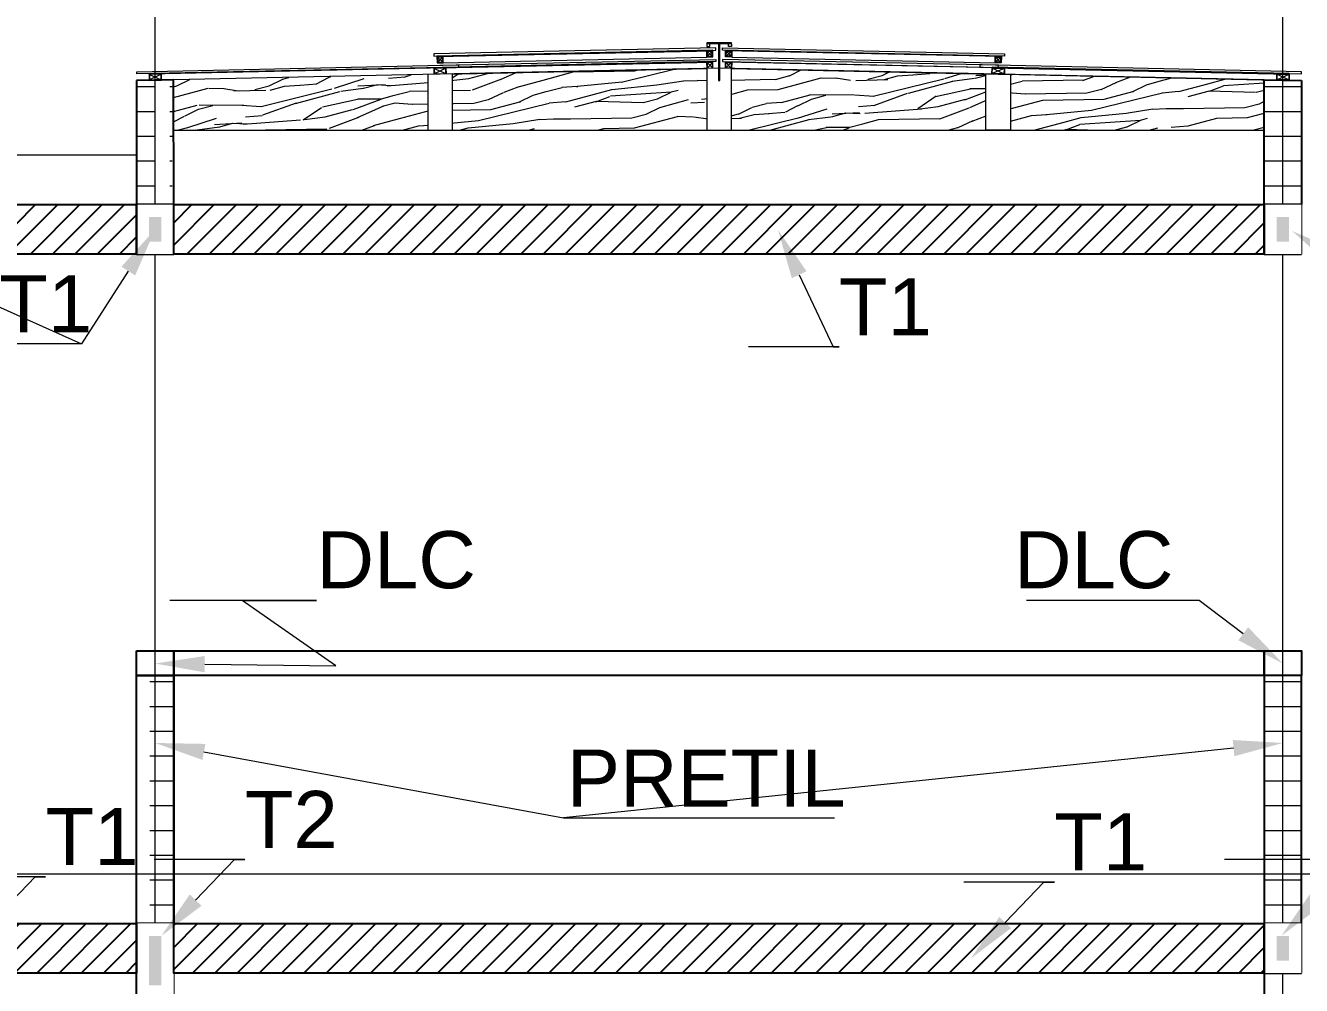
# Model space of a CAD drawing. Header units: metres. Extents: x 14 to 161, y 5 to 309.
# Drawn here: x 118.3 to 123.45, y 77.07 to 80.95 of the extents above; entities that cross this region are included whole.
import ezdxf
from ezdxf import colors
from ezdxf.entities.mleader import LeaderData, LeaderLine
from ezdxf.math import Vec2, Vec3

# ---------------------------------------------------------------- set-up
doc = ezdxf.new("R2010")
doc.units = ezdxf.units.M
doc.set_wipeout_variables(frame=1)
doc.linetypes.add('CENTRO2', pattern=[0.9, 0.6, -0.1, 0.1, -0.1])
doc.linetypes.add('HIDDEN2', pattern=[4.7625, 3.175, -1.5875])
for name, color, linetype, lineweight in [('A-Acabados arquitectonicos', 254, 'Continuous', 20), ('E-Ejes', 1, 'CENTRO2', 9), ('E-Hatch', 1, 'Continuous', 5)]:
    doc.layers.add(name, color=color, linetype=linetype, lineweight=lineweight)
for name, color, linetype in [('E-Cotas', 2, 'Continuous'), ('E-Dala', 3, 'Continuous'), ('E-Trabe', 4, 'Continuous'), ('E-Trabe 2', 6, 'Continuous')]:
    doc.layers.add(name, color=color, linetype=linetype)
doc.layers.add('E-Pretil', color=7, linetype='HIDDEN2', true_color=0xd6d6d6)
doc.styles.add('General', font='arial.ttf', dxfattribs={"height": 2.3})
pattern_1 = [(15, (-320.2123, 24.30546), (-0.07764571, 0.28977775), [0.06, -0.24]), (23.9726, (-320.167466, 24.149753), (1.66102096667, 0.7556513433), [0.0577062, -5.7129087]), (20.7105, (-320.175023, 24.166363), (2.5303551931, 0.9885849835), [0.0602994, -2.9546628]), (359.5779, (-320.198317, 24.253296), (3.420491245, -0.0152267632), [0.0902496, -8.9347131]), (8.6599, (-320.218144, 24.350476), (0.2897776808, 0.07764633), [0.0543324, -2.6622828]), (0.0686, (-320.165193, 24.187632), (1.236756576, 0.0208055781), [0.0465726, -4.6106796]), (3.6901, (-320.31165, 24.32853), (0.2897778036, 0.0776458436), [0.1223766, -1.4073291]), (20.7105, (-320.160478, 24.123673), (2.5303551931, 0.9885849835), [0.0301497, -2.9848125]), (15, (-320.196, 24.2446), (-0.07764571, 0.28977775), [0.03, -0.27]), (15, (-320.26326, 24.26385), (-0.07764571, 0.28977775), [0.09, -0.21]), (26.3099, (-320.21695, 24.322843), (1.081465411, 0.600359841), [0.030594, -1.4991117]), (17.7263, (-320.2172, 24.207861), (5.7179096389, 1.84269088743), [0.0630714, -6.2440674]), (7.4054, (-320.200382, 24.20305), (2.395867165, 0.3313897797), [0.0453981, -4.4944251]), (15, (-320.18537, 24.08905), (-0.07764571, 0.28977775), [0.06, -0.24]), (13.8309, (-320.210461, 24.0667985), (0.28977774135, 0.07764595031), [0.1470306, -14.55603]), (15, (-320.2687, 24.28413), (-0.07764571, 0.28977775), [0.03, -0.27]), (15, (-320.24593, 24.31508), (-0.07764571, 0.28977775), [0.03, -0.27]), (15, (-320.38332, 24.30622), (-0.07764571, 0.28977775), [0.045, -0.255]), (5.5377, (-320.30896, 24.34167), (0.28977774, 0.077645832), [0.0912414, -1.7335872]), (15, (-320.4017, 24.31682), (-0.07764571, 0.28977775), [0.06, -0.24]), (15, (-320.36368, 24.04748), (-0.07764571, 0.28977775), [0.033, -0.267]), (15, (-320.21978, 24.10157), (-0.07764571, 0.28977775), [0.03, -0.27]), (15, (-320.3699, 24.07067), (-0.07764571, 0.28977775), [0.063, -0.237]), (20.4403, (-320.226767, 24.127652), (2.82013208377, 1.0662333484), [0.063285, -6.2652216]), (15, (-320.23008, 24.1516), (-0.07764571, 0.28977775), [0.057, -0.243]), (15, (-320.38232, 24.11703), (-0.07764571, 0.28977775), [0.033, -0.267]), (13.8309, (-320.359968, 24.172712), (0.28977774135, 0.07764595031), [0.1470306, -14.55603]), (15, (-320.34088, 24.20578), (-0.07764571, 0.28977775), [0.03, -0.27]), (15, (-320.37218, 24.2067), (-0.07764571, 0.28977775), [0.03, -0.27]), (15, (-320.25627, 24.23777), (-0.07764571, 0.28977775), [0.06, -0.24]), (15, (-320.31578, 24.22803), (-0.07764571, 0.28977775), [0.03, -0.27]), (15, (-320.38305, 24.24728), (-0.07764571, 0.28977775), [0.06, -0.24]), (34.6538, (-320.272203, 24.146536), (2.8769728669, 2.0132122878), [0.0445983, -4.4152218]), (26.3099, (-320.343206, 24.214474), (1.081465411, 0.600359841), [0.030594, -1.4991117]), (26.3099, (-320.22341, 24.231043), (1.081465411, 0.600359841), [0.030594, -1.4991117]), (20.7105, (-320.33985, 24.317865), (2.5303551931, 0.9885849835), [0.0301497, -2.9848125]), (4.6952, (-320.435117, 24.31408), (1.8163117824, 0.1760980683), [0.0335409, -3.3205605]), (3.6901, (-320.33181, 24.056025), (0.2897778036, 0.0776458436), [0.030594, -1.4991117]), (105, (-320.30128, 24.058), (-0.28977775, -0.07764571), [0, -0.3]), (1.6076, (-320.405612, 24.203964), (5.23680226775, 0.1608749846), [0.064761, -6.4113462]), (26.3099, (-320.23972, 24.291896), (1.081465411, 0.600359841), [0.030594, -1.4991117]), (25.3048, (-320.1908, 24.109336), (1.3712432716, 0.6780051528), [0.0335409, -3.3205605]), (3.6901, (-320.3119, 24.213545), (0.2897778036, 0.0776458436), [0.030594, -1.4991117]), (3.6901, (-320.2868, 24.2358), (0.2897778036, 0.0776458436), [0.030594, -1.4991117]), (356.5651, (-320.39785, 24.17499), (0.289777597, 0.077646036), [0.0379473, -0.9107358]), (0.9638, (-320.39237, 24.28205), (0.289777537, 0.077646043), [0.1236933, -1.1132382]), (358.3008, (-320.33985, 24.317865), (2.1837351633, -0.036033688), [0.0939627, -3.0381285]), (15, (-320.34373, 24.33235), (-0.07764571, 0.28977775), [0.036, -0.264]), (0.9638, (-320.30904, 24.08697), (0.289777537, 0.077646043), [0.1236933, -1.1132382]), (0.9638, (-320.343454, 24.09949), (0.289777537, 0.077646043), [0.1236933, -1.1132382]), (0.9638, (-320.35044, 24.12557), (0.289777537, 0.077646043), [0.1236933, -1.1132382]), (4.6952, (-320.416482, 24.244532), (1.8163117824, 0.1760980683), [0.0335409, -3.3205605]), (0.9638, (-320.3251, 24.26281), (0.289777537, 0.077646043), [0.0618465, -1.175085]), (4.6952, (-320.391636, 24.151804), (1.8163117824, 0.1760980683), [0.0335409, -3.3205605]), (12.6141, (-320.235516, 24.171895), (0.289777637, 0.07764606472), [0.0720624, -7.1341845]), (4.6952, (-320.281368, 24.215514), (1.8163117824, 0.1760980683), [0.0335409, -3.3205605]), (27.5288, (-320.24794, 24.21826), (1.0814654707, 0.6003604374), [0.0276585, -2.7382047]), (4.5626, (-320.387753, 24.137315), (3.34284542379, 0.27455157553), [0.1159182, -11.4758865]), (6.8699, (-320.272203, 24.146536), (0.2897776104, 0.0776456016), [0.0424263, -2.0788938]), (19.7636, (-320.358207, 24.15455), (3.1099101626, 1.1438781151), [0.0722496, -3.5402286]), (15, (-320.2902, 24.17898), (-0.07764571, 0.28977775), [0.093, -0.207]), (359.7449, (-320.426576, 24.282204), (1.2367564913, 0.0208055703), [0.0342054, -3.3863208]), (5.5377, (-320.301277, 24.057994), (0.28977774, 0.077645832), [0.0912414, -1.7335872]), (355.0169, (-320.378436, 24.102541), (0.9469788701, -0.0568404208), [0.0351141, -3.4762956]), (15, (-320.18953, 24.3364), (-0.07764571, 0.28977775), [0.015, -0.285]), (15, (-320.15536, 24.2089), (-0.07764571, 0.28977775), [0.03, -0.27]), (26.3099, (-320.12741, 24.10458), (1.081465411, 0.600359841), [0.030594, -1.4991117]), (15, (-320.13228, 24.13434), (-0.07764571, 0.28977775), [0.054, -0.246]), (358.3008, (-320.176327, 24.28714), (2.1837351633, -0.036033688), [0.0313209, -3.1007703]), (3.0207, (-320.157124, 24.227064), (5.81644518364, 0.315839444), [0.0552021, -10.0651932]), (105, (-320.1274, 24.10458), (-0.28977775, -0.07764571), [0, -0.3]), (15, (-320.1, 24.11814), (-0.07764571, 0.28977775), [0.027, -0.273]), (15, (-320.11474, 24.1732), (-0.07764571, 0.28977775), [0.027, -0.273]), (15, (-320.11862, 24.1877), (-0.07764571, 0.28977775), [0.027, -0.273]), (351.0376, (-320.14502, 24.286212), (2.2613803473, -0.3258093788), [0.0295467, -2.9251086]), (3.5163, (-320.1543373, 24.3209856), (1.526546519916, 0.09840576659), [0.0275514, -19.5646575]), (356.5651, (-320.126385, 24.21667), (0.289777597, 0.077646036), [0.0284604, -0.9202224]), (2.4712, (-320.16443, 24.358657), (1.526534515, 0.0984509597), [0.0276585, -2.7382047])]

# ---------------------------------------------------------------- blocks, each defined once
blk = doc.blocks.new('*U819')
for points in [[(-0.3, -0.075), (0, -0.075), (0, 0.075), (-0.3, 0.075)], [(-0.25, -0.025), (-0.05, -0.025), (-0.05, 0.025), (-0.25, 0.025)]]:
    blk.add_lwpolyline(points, close=True)
blk.add_wipeout([(-0.3, -0.075), (0, -0.075), (0, 0.075), (-0.3, 0.075)])
at = {"linetype": 'ByBlock'}
h = blk.add_hatch(color=256, dxfattribs=at)
h.dxf.hatch_style = 1
h.paths.add_polyline_path([(-0.25, 0.025), (-0.25, -0.025), (-0.05, -0.025), (-0.05, 0.025)])
blk.add_line((-0.3, 0.075), (0, 0.075))
blk = doc.blocks.new('*U818')
for points in [[(-0.2, -0.075), (0, -0.075), (0, 0.075), (-0.2, 0.075)], [(-0.15, -0.025), (-0.05, -0.025), (-0.05, 0.025), (-0.15, 0.025)]]:
    blk.add_lwpolyline(points, close=True)
blk.add_wipeout([(-0.2, -0.075), (0, -0.075), (0, 0.075), (-0.2, 0.075)])
at = {"linetype": 'ByBlock'}
h = blk.add_hatch(color=256, dxfattribs=at)
h.dxf.hatch_style = 1
h.paths.add_polyline_path([(-0.15, 0.025), (-0.15, -0.025), (-0.05, -0.025), (-0.05, 0.025)])
blk.add_line((-0.2, 0.075), (0, 0.075))

msp = doc.modelspace()

# ---------------------------------------------------------------- hatches: boundary and pattern name
at = {"layer": 'A-Acabados arquitectonicos', "ltscale": 100}
h = msp.add_hatch(dxfattribs=at)
h.set_pattern_fill('WOOD_01', color=256, scale=0.6, angle=15, pattern_type=2)
h.set_pattern_definition([(15, (-320.0671, 24.5866), (-0.1552914, 0.5795555), [0.12, -0.48]), (23.9726, (-319.97746, 24.275205), (3.3220419333, 1.5113026866), [0.1154124, -11.4258174]), (20.7105, (-319.992574, 24.308425), (5.060710386, 1.977169967), [0.1205988, -5.9093256]), (359.5779, (-320.039162, 24.482292), (6.84098249, -0.0304535264), [0.1804992, -17.8694262]), (8.6599, (-320.07882, 24.67665), (0.579555362, 0.15529266), [0.1086648, -5.3245656]), (0.0686, (-319.972914, 24.350963), (2.473513152, 0.0416111562), [0.0931452, -9.2213592]), (3.6901, (-320.26583, 24.63275), (0.579555607, 0.155291687), [0.2447532, -2.8146582]), (20.7105, (-319.963485, 24.223045), (5.060710386, 1.977169967), [0.0602994, -5.969625]), (15, (-320.0345, 24.4649), (-0.1552914, 0.5795555), [0.06, -0.54]), (15, (-320.16905, 24.5034), (-0.1552914, 0.5795555), [0.18, -0.42]), (26.3099, (-320.07643, 24.62138), (2.162930822, 1.200719683), [0.061188, -2.9982234]), (17.7263, (-320.07693, 24.39142), (11.4358192778, 3.6853817749), [0.1261428, -12.4881348]), (7.4054, (-320.043293, 24.3818), (4.79173433, 0.6627795594), [0.0907962, -8.9888502]), (15, (-320.01326, 24.1538), (-0.1552914, 0.5795555), [0.12, -0.48]), (13.8309, (-320.063451, 24.109296), (0.5795554827, 0.15529190063), [0.2940612, -29.11206]), (15, (-320.1799, 24.54396), (-0.1552914, 0.5795555), [0.06, -0.54]), (15, (-320.1344, 24.60586), (-0.1552914, 0.5795555), [0.06, -0.54]), (15, (-320.40916, 24.58813), (-0.1552914, 0.5795555), [0.09, -0.51]), (5.5377, (-320.26045, 24.65904), (0.57955548, 0.155291664), [0.1824828, -3.4671744]), (15, (-320.4459, 24.60935), (-0.1552914, 0.5795555), [0.12, -0.48]), (15, (-320.3699, 24.07067), (-0.1552914, 0.5795555), [0.066, -0.534]), (15, (-320.0821, 24.17884), (-0.1552914, 0.5795555), [0.06, -0.54]), (15, (-320.3823, 24.11703), (-0.1552914, 0.5795555), [0.126, -0.474]), (20.4403, (-320.096062, 24.231002), (5.6402641675, 2.1324666968), [0.12657, -12.5304432]), (15, (-320.1027, 24.2789), (-0.1552914, 0.5795555), [0.114, -0.486]), (15, (-320.40716, 24.20976), (-0.1552914, 0.5795555), [0.066, -0.534]), (13.8309, (-320.362465, 24.321123), (0.5795554827, 0.15529190063), [0.2940612, -29.11206]), (15, (-320.3243, 24.38726), (-0.1552914, 0.5795555), [0.06, -0.54]), (15, (-320.3869, 24.3891), (-0.1552914, 0.5795555), [0.06, -0.54]), (15, (-320.1551, 24.45123), (-0.1552914, 0.5795555), [0.12, -0.48]), (15, (-320.2741, 24.43177), (-0.1552914, 0.5795555), [0.06, -0.54]), (15, (-320.40864, 24.47025), (-0.1552914, 0.5795555), [0.12, -0.48]), (34.6538, (-320.186934, 24.26877), (5.753945734, 4.0264245757), [0.0891966, -8.8304436]), (26.3099, (-320.32894, 24.40465), (2.162930822, 1.200719683), [0.061188, -2.9982234]), (26.3099, (-320.08935, 24.43778), (2.162930822, 1.200719683), [0.061188, -2.9982234]), (20.7105, (-320.32223, 24.61143), (5.060710386, 1.977169967), [0.0602994, -5.969625]), (4.6952, (-320.512763, 24.603857), (3.632623565, 0.3521961366), [0.0670818, -6.641121]), (3.6901, (-320.30614, 24.08775), (0.579555607, 0.155291687), [0.061188, -2.9982234]), (105, (-320.2451, 24.0917), (-0.5795555, -0.1552914), [0, -0.6]), (1.6076, (-320.453752, 24.383626), (10.4736045355, 0.3217499692), [0.129522, -12.8226924]), (26.3099, (-320.12196, 24.55949), (2.162930822, 1.200719683), [0.061188, -2.9982234]), (25.3048, (-320.02413, 24.19437), (2.742486543, 1.3560103056), [0.0670818, -6.641121]), (3.6901, (-320.26633, 24.40279), (0.579555607, 0.155291687), [0.061188, -2.9982234]), (3.6901, (-320.21613, 24.4473), (0.579555607, 0.155291687), [0.061188, -2.9982234]), (356.5651, (-320.43822, 24.32567), (0.57955519, 0.15529207), [0.0758946, -1.8214716]), (0.9638, (-320.42727, 24.5398), (0.579555074, 0.155292087), [0.2473866, -2.2264764]), (358.3008, (-320.32223, 24.61143), (4.367470327, -0.072067376), [0.1879254, -6.076257]), (15, (-320.33, 24.6404), (-0.1552914, 0.5795555), [0.072, -0.528]), (0.9638, (-320.26061, 24.14964), (0.579555074, 0.155292087), [0.2473866, -2.2264764]), (0.9638, (-320.32944, 24.17468), (0.579555074, 0.155292087), [0.2473866, -2.2264764]), (0.9638, (-320.34341, 24.22684), (0.579555074, 0.155292087), [0.2473866, -2.2264764]), (4.6952, (-320.475493, 24.464764), (3.632623565, 0.3521961366), [0.0670818, -6.641121]), (0.9638, (-320.29272, 24.50131), (0.579555074, 0.155292087), [0.123693, -2.35017]), (4.6952, (-320.4258, 24.279306), (3.632623565, 0.3521961366), [0.0670818, -6.641121]), (12.6141, (-320.11356, 24.319488), (0.579555274, 0.1552921294), [0.1441248, -14.268369]), (4.6952, (-320.205264, 24.406726), (3.632623565, 0.3521961366), [0.0670818, -6.641121]), (27.5288, (-320.13841, 24.41222), (2.162930941, 1.200720875), [0.055317, -5.4764094]), (4.5626, (-320.418035, 24.250328), (6.6856908476, 0.54910315106), [0.2318364, -22.951773]), (6.8699, (-320.18693, 24.26877), (0.579555221, 0.155291203), [0.0848526, -4.1577876]), (19.7636, (-320.358943, 24.284797), (6.219820325, 2.28775623), [0.1444992, -7.0804572]), (15, (-320.22296, 24.33366), (-0.1552914, 0.5795555), [0.186, -0.414]), (359.7449, (-320.49568, 24.540106), (2.4735129827, 0.0416111406), [0.0684108, -6.7726416]), (5.5377, (-320.24508, 24.09169), (0.57955548, 0.155291664), [0.1824828, -3.4671744]), (355.0169, (-320.3994, 24.18078), (1.89395774, -0.1136808416), [0.0702282, -6.9525912]), (15, (-320.0216, 24.6485), (-0.1552914, 0.5795555), [0.03, -0.57]), (15, (-319.95325, 24.3935), (-0.1552914, 0.5795555), [0.06, -0.54]), (26.3099, (-319.89735, 24.18486), (2.162930822, 1.200719683), [0.061188, -2.9982234]), (15, (-319.9071, 24.24437), (-0.1552914, 0.5795555), [0.108, -0.492]), (358.3008, (-319.99518, 24.54998), (4.367470327, -0.072067376), [0.0626418, -6.2015406]), (3.0207, (-319.956776, 24.429827), (11.6328903673, 0.631678888), [0.1104042, -20.1303864]), (105, (-319.89735, 24.18486), (-0.5795555, -0.1552914), [0, -0.6]), (15, (-319.8425, 24.212), (-0.1552914, 0.5795555), [0.054, -0.546]), (15, (-319.872, 24.3221), (-0.1552914, 0.5795555), [0.054, -0.546]), (15, (-319.87977, 24.3511), (-0.1552914, 0.5795555), [0.054, -0.546]), (351.0376, (-319.93257, 24.548123), (4.522760695, -0.6516187576), [0.0590934, -5.8502172]), (3.5163, (-319.951203, 24.61767), (3.05309303983, 0.19681153318), [0.0551028, -39.129315]), (356.5651, (-319.8953, 24.40903), (0.57955519, 0.15529207), [0.0569208, -1.8404448]), (2.4712, (-319.97139, 24.69301), (3.05306903, 0.196901919), [0.055317, -5.4764094])])
h.paths.add_polyline_path([(119.92136, 80.5243), (123.29638, 80.5243), (123.29638, 80.72749), (121.09694, 80.7743), (118.8955, 80.72748), (118.89567, 80.5243)])
h = msp.add_hatch(dxfattribs=at)
h.set_pattern_fill('WOOD_01', color=256, scale=0.4, angle=15, pattern_type=2)
h.set_pattern_definition([(15, (-320.1639, 24.39918), (-0.10352762, 0.38637033), [0.08, -0.32]), (23.9726, (-320.104131, 24.191572), (2.2146946222, 1.0075351244), [0.0769416, -7.6172116]), (20.7105, (-320.114207, 24.21372), (3.373806924, 1.3181133113), [0.0803992, -3.9395504]), (359.5779, (-320.145265, 24.32963), (4.56065499334, -0.02030235094), [0.1203328, -11.9129508]), (8.6599, (-320.1717, 24.459203), (0.386370241, 0.10352844), [0.0724432, -3.5497104]), (0.0686, (-320.1011, 24.242078), (1.649008768, 0.0277407708), [0.0620968, -6.1475728]), (3.6901, (-320.296376, 24.42994), (0.386370405, 0.103527791), [0.1631688, -1.8764388]), (20.7105, (-320.094814, 24.1568), (3.373806924, 1.3181133113), [0.0401996, -3.97975]), (15, (-320.14216, 24.31804), (-0.10352762, 0.38637033), [0.04, -0.36]), (15, (-320.23186, 24.3437), (-0.10352762, 0.38637033), [0.12, -0.28]), (26.3099, (-320.17011, 24.42236), (1.441953881, 0.800479788), [0.040792, -1.9988156]), (17.7263, (-320.170444, 24.26905), (7.6238795185, 2.45692118324), [0.0840952, -8.3254232]), (7.4054, (-320.14802, 24.262635), (3.1944895534, 0.4418530396), [0.0605308, -5.9925668]), (15, (-320.128, 24.11064), (-0.10352762, 0.38637033), [0.08, -0.32]), (13.8309, (-320.161458, 24.0809665), (0.3863703218, 0.10352793375), [0.1960408, -19.40804]), (15, (-320.2391, 24.37074), (-0.10352762, 0.38637033), [0.04, -0.36]), (15, (-320.20875, 24.412), (-0.10352762, 0.38637033), [0.04, -0.36]), (15, (-320.39193, 24.4002), (-0.10352762, 0.38637033), [0.06, -0.34]), (5.5377, (-320.29279, 24.447463), (0.38637032, 0.103527776), [0.1216552, -2.3114496]), (15, (-320.41643, 24.41433), (-0.10352762, 0.38637033), [0.08, -0.32]), (15, (-320.36575, 24.0552), (-0.10352762, 0.38637033), [0.044, -0.356]), (15, (-320.1739, 24.12733), (-0.10352762, 0.38637033), [0.04, -0.36]), (15, (-320.37404, 24.08612), (-0.10352762, 0.38637033), [0.084, -0.316]), (20.4403, (-320.183199, 24.162104), (3.7601761117, 1.4216444645), [0.08438, -8.3536288]), (15, (-320.1876, 24.19405), (-0.10352762, 0.38637033), [0.076, -0.324]), (15, (-320.3906, 24.14794), (-0.10352762, 0.38637033), [0.044, -0.356]), (13.8309, (-320.3608, 24.222185), (0.3863703218, 0.10352793375), [0.1960408, -19.40804]), (15, (-320.33534, 24.26628), (-0.10352762, 0.38637033), [0.04, -0.36]), (15, (-320.3771, 24.2675), (-0.10352762, 0.38637033), [0.04, -0.36]), (15, (-320.22254, 24.30892), (-0.10352762, 0.38637033), [0.08, -0.32]), (15, (-320.3019, 24.29595), (-0.10352762, 0.38637033), [0.04, -0.36]), (15, (-320.3916, 24.3216), (-0.10352762, 0.38637033), [0.08, -0.32]), (34.6538, (-320.24378, 24.187283), (3.8359638226, 2.6842830504), [0.0594644, -5.8869624]), (26.3099, (-320.33845, 24.27787), (1.441953881, 0.800479788), [0.040792, -1.9988156]), (26.3099, (-320.178726, 24.29996), (1.441953881, 0.800479788), [0.040792, -1.9988156]), (20.7105, (-320.333977, 24.41572), (3.373806924, 1.3181133113), [0.0401996, -3.97975]), (4.6952, (-320.461, 24.410674), (2.4217490432, 0.2347974244), [0.0447212, -4.427414]), (3.6901, (-320.32325, 24.0666), (0.386370405, 0.103527791), [0.040792, -1.9988156]), (105, (-320.28255, 24.06923), (-0.38637033, -0.10352762), [0, -0.4]), (1.6076, (-320.421659, 24.263853), (6.9824030237, 0.2144999795), [0.086348, -8.5484616]), (26.3099, (-320.20047, 24.3811), (1.441953881, 0.800479788), [0.040792, -1.9988156]), (25.3048, (-320.135244, 24.137684), (1.8283243622, 0.9040068704), [0.0447212, -4.427414]), (3.6901, (-320.29671, 24.27663), (0.386370405, 0.103527791), [0.040792, -1.9988156]), (3.6901, (-320.26325, 24.3063), (0.386370405, 0.103527791), [0.040792, -1.9988156]), (356.5651, (-320.4113, 24.22522), (0.38637013, 0.103528048), [0.0505964, -1.2143144]), (0.9638, (-320.404, 24.36797), (0.38637005, 0.103528058), [0.1649244, -1.4843176]), (358.3008, (-320.333977, 24.41572), (2.9116468844, -0.0480449174), [0.1252836, -4.050838]), (15, (-320.33915, 24.43504), (-0.10352762, 0.38637033), [0.048, -0.352]), (0.9638, (-320.2929, 24.10786), (0.38637005, 0.103528058), [0.1649244, -1.4843176]), (0.9638, (-320.33878, 24.12456), (0.38637005, 0.103528058), [0.1649244, -1.4843176]), (0.9638, (-320.3481, 24.15933), (0.38637005, 0.103528058), [0.1649244, -1.4843176]), (4.6952, (-320.436152, 24.317945), (2.4217490432, 0.2347974244), [0.0447212, -4.427414]), (0.9638, (-320.31431, 24.34231), (0.38637005, 0.103528058), [0.082462, -1.56678]), (4.6952, (-320.403024, 24.194307), (2.4217490432, 0.2347974244), [0.0447212, -4.427414]), (12.6141, (-320.194864, 24.221095), (0.38637018265, 0.1035280863), [0.0960832, -9.512246]), (4.6952, (-320.256, 24.279254), (2.4217490432, 0.2347974244), [0.0447212, -4.427414]), (27.5288, (-320.21143, 24.282914), (1.441953961, 0.800480583), [0.036878, -3.6509396]), (4.5626, (-320.397847, 24.174988), (4.45712723172, 0.36606876737), [0.1545576, -15.301182]), (6.8699, (-320.24378, 24.18728), (0.386370147, 0.103527469), [0.0565684, -2.7718584]), (19.7636, (-320.358452, 24.197967), (4.1465468834, 1.5251708202), [0.0963328, -4.7203048]), (15, (-320.2678, 24.23054), (-0.10352762, 0.38637033), [0.124, -0.276]), (359.7449, (-320.44961, 24.368173), (1.649008655, 0.0277407604), [0.0456072, -4.5150944]), (5.5377, (-320.282545, 24.069227), (0.38637032, 0.103527776), [0.1216552, -2.3114496]), (355.0169, (-320.385424, 24.128624), (1.2626384934, -0.0757872277), [0.0468188, -4.6350608]), (15, (-320.13355, 24.44044), (-0.10352762, 0.38637033), [0.02, -0.38]), (15, (-320.088, 24.27044), (-0.10352762, 0.38637033), [0.04, -0.36]), (26.3099, (-320.05072, 24.13134), (1.441953881, 0.800479788), [0.040792, -1.9988156]), (15, (-320.0572, 24.171), (-0.10352762, 0.38637033), [0.072, -0.328]), (358.3008, (-320.115946, 24.374757), (2.9116468844, -0.0480449174), [0.0417612, -4.1343604]), (3.0207, (-320.090341, 24.294654), (7.75526024486, 0.42111925866), [0.0736028, -13.4202576]), (105, (-320.05072, 24.13134), (-0.38637033, -0.10352762), [0, -0.4]), (15, (-320.01416, 24.14942), (-0.10352762, 0.38637033), [0.036, -0.364]), (15, (-320.03383, 24.22283), (-0.10352762, 0.38637033), [0.036, -0.364]), (15, (-320.039, 24.24215), (-0.10352762, 0.38637033), [0.036, -0.364]), (351.0376, (-320.074203, 24.37352), (3.0151737964, -0.434412505), [0.0393956, -3.9001448]), (3.5163, (-320.086626, 24.4198827), (2.03539535989, 0.13120768879), [0.0367352, -26.08621]), (356.5651, (-320.04936, 24.28079), (0.38637013, 0.103528048), [0.0379472, -1.2269632]), (2.4712, (-320.100085, 24.47011), (2.0353793533, 0.1312679462), [0.036878, -3.6509396])])
h.paths.add_polyline_path([(121.04694, 80.5243), (121.14694, 80.5243), (121.14694, 80.77324), (121.09694, 80.7743), (121.04694, 80.77324)])
h = msp.add_hatch(dxfattribs=at)
h.set_pattern_fill('WOOD_01', color=256, scale=0.3, angle=15, pattern_type=2)
h.set_pattern_definition(pattern_1)
h.paths.add_polyline_path([(119.92136, 80.5243), (120.02136, 80.5243), (120.02136, 80.75141), (119.92136, 80.74928)])
h = msp.add_hatch(dxfattribs=at)
h.set_pattern_fill('WOOD_01', color=256, scale=0.3, angle=15, pattern_type=2)
h.set_pattern_definition(pattern_1)
h.paths.add_polyline_path([(122.27253, 80.5243), (122.17253, 80.5243), (122.17253, 80.75141), (122.27253, 80.74928)])
at = {"layer": 'E-Hatch', "ltscale": 0.5}
h = msp.add_hatch(dxfattribs=at)
h.set_pattern_fill('ACAD_ISO04W100', color=1, scale=0.02)
h.paths.add_polyline_path([(118.8955, 80.72748), (118.74638, 80.7243), (118.74638, 80.2243), (118.89638, 80.2243)])
h = msp.add_hatch(dxfattribs=at)
h.set_pattern_fill('ACAD_ISO08W100', color=1, scale=0.02)
h.paths.add_polyline_path([(123.44638, 80.7243), (123.29638, 80.72749), (123.29638, 80.2243), (123.44638, 80.2243)])
h = msp.add_hatch(dxfattribs=at)
h.set_pattern_fill('ACAD_ISO08W100', color=1, scale=0.02)
h.paths.add_polyline_path([(118.89638, 78.3243), (118.74638, 78.3243), (118.74638, 77.3243), (118.89638, 77.3243)])
h = msp.add_hatch(dxfattribs=at)
h.set_pattern_fill('ACAD_ISO08W100', color=1, scale=0.02)
h.paths.add_polyline_path([(123.44638, 78.3243), (123.29638, 78.3243), (123.29638, 77.3243), (123.44638, 77.3243), (123.44638, 77.3243)])
at = {"layer": 'E-Trabe', "ltscale": 0.5}
h = msp.add_hatch(dxfattribs=at)
h.set_pattern_fill('ANSI31', color=4, scale=0.02)
h.paths.add_polyline_path([(118.74638, 77.3243), (117.54648, 77.3243), (117.54648, 77.1243), (118.74638, 77.1243)])

# ---------------------------------------------------------------- linework, layer by layer
at = {"layer": 'A-Acabados arquitectonicos', "ltscale": 0.5}
msp.add_line((110.91138, 77.5243), (130.29638, 77.5243), dxfattribs=at)
at = {"layer": 'A-Acabados arquitectonicos', "ltscale": 100}
for points in [[(121.04694, 80.87626), (121.04694, 80.87326), (121.09694, 80.87433), (121.14694, 80.87326), (121.14694, 80.87626), (121.09694, 80.87733)], [(119.9456, 80.83181), (119.94579, 80.82282), (121.08333, 80.84703), (121.08314, 80.85603)], [(119.95833, 80.82108), (121.07087, 80.84476), (121.07083, 80.84676), (119.95829, 80.82308)], [(121.04641, 80.81924), (121.07141, 80.81977), (121.07087, 80.84476), (121.04588, 80.84423)], [(121.04698, 80.87326), (121.04723, 80.86126), (121.05923, 80.86152), (121.05897, 80.87352)], [(121.04935, 80.8223), (121.06834, 80.8227), (121.06794, 80.8417), (121.04894, 80.8413)], [(122.24829, 80.83181), (122.2481, 80.82282), (121.11056, 80.84703), (121.11075, 80.85603)], [(121.14748, 80.81924), (121.12248, 80.81977), (121.12301, 80.84476), (121.14801, 80.84423)], [(122.23556, 80.82108), (121.12301, 80.84476), (121.12306, 80.84676), (122.2356, 80.82308)], [(121.14454, 80.8223), (121.12555, 80.8227), (121.12595, 80.8417), (121.14495, 80.8413)], [(121.14691, 80.87326), (121.14665, 80.86126), (121.13466, 80.86152), (121.13491, 80.87352)], [(118.79677, 80.75035), (118.79673, 80.75235), (119.99578, 80.77787), (119.99582, 80.77587)], [(119.94636, 80.74981), (119.99635, 80.75088), (119.99582, 80.77587), (119.94583, 80.77481)], [(119.94783, 80.75134), (119.99482, 80.75234), (119.99435, 80.77434), (119.94736, 80.77334)], [(119.95886, 80.79609), (119.98386, 80.79662), (119.98332, 80.82162), (119.95833, 80.82108)], [(119.9618, 80.79915), (119.98079, 80.79956), (119.98039, 80.81855), (119.96139, 80.81815)], [(119.97078, 80.77734), (119.97059, 80.78634), (121.08367, 80.81003), (121.08386, 80.80103)], [(119.97078, 80.77734), (119.97083, 80.77534), (121.07141, 80.79876), (121.07136, 80.80076)], [(121.04694, 80.77324), (121.07194, 80.77377), (121.07141, 80.79876), (121.04641, 80.79823)], [(121.04841, 80.77477), (121.07041, 80.77524), (121.06994, 80.79723), (121.04794, 80.79676)], [(122.22311, 80.77734), (122.2233, 80.78634), (121.11022, 80.81003), (121.11003, 80.80103)], [(121.14694, 80.77324), (121.12195, 80.77377), (121.12248, 80.79876), (121.14748, 80.79823)], [(122.22311, 80.77734), (122.22306, 80.77534), (121.12248, 80.79876), (121.12252, 80.80076)], [(121.14548, 80.77477), (121.12348, 80.77524), (121.12395, 80.79723), (121.14594, 80.79676)], [(123.44692, 80.76029), (122.14831, 80.78793), (122.14812, 80.77893), (123.44672, 80.7513)], [(122.24752, 80.74981), (122.19754, 80.75088), (122.19807, 80.77587), (122.24806, 80.77481)], [(123.39712, 80.75035), (123.39716, 80.75235), (122.19811, 80.77787), (122.19807, 80.77587)], [(122.24606, 80.75134), (122.19907, 80.75234), (122.19954, 80.77434), (122.24653, 80.77334)], [(122.23503, 80.79609), (122.21003, 80.79662), (122.21057, 80.82162), (122.23556, 80.82108)], [(122.23209, 80.79915), (122.2131, 80.79956), (122.2135, 80.81855), (122.2325, 80.81815)], [(118.7973, 80.72536), (118.84729, 80.72642), (118.84676, 80.75141), (118.79677, 80.75035)], [(118.79877, 80.72689), (118.84576, 80.72789), (118.84529, 80.74988), (118.7983, 80.74888)], [(123.39658, 80.72536), (123.3466, 80.72642), (123.34713, 80.75141), (123.39712, 80.75035)], [(123.39512, 80.72689), (123.34813, 80.72789), (123.3486, 80.74988), (123.39559, 80.74888)], [(115.59638, 80.4243), (118.74774, 80.4243), (118.74774, 80.2243), (115.59638, 80.2243)]]:
    msp.add_lwpolyline(points, close=True, dxfattribs=at)
for points in [[(121.04894, 80.8413), (121.06834, 80.8227)], [(121.06794, 80.8417), (121.04935, 80.8223)], [(121.14495, 80.8413), (121.12555, 80.8227)], [(121.12595, 80.8417), (121.14454, 80.8223)], [(119.94736, 80.77334), (119.99482, 80.75234)], [(119.99435, 80.77434), (119.94783, 80.75134)], [(119.96139, 80.81815), (119.98079, 80.79956)], [(119.98039, 80.81855), (119.9618, 80.79915)], [(119.97083, 80.77534), (119.97059, 80.78634)], [(119.98386, 80.79662), (121.04641, 80.81924)], [(119.99635, 80.75088), (121.04694, 80.77324)], [(121.04794, 80.79676), (121.07041, 80.77524)], [(121.06994, 80.79723), (121.04841, 80.77477)], [(121.14594, 80.79676), (121.12348, 80.77524)], [(121.12395, 80.79723), (121.14548, 80.77477)], [(121.14694, 80.77324), (122.19754, 80.75088)], [(121.14748, 80.81924), (122.21003, 80.79662)], [(122.24653, 80.77334), (122.19907, 80.75234)], [(122.19954, 80.77434), (122.24606, 80.75134)], [(122.2325, 80.81815), (122.2131, 80.79956)], [(122.2135, 80.81855), (122.23209, 80.79915)], [(122.22306, 80.77534), (122.2233, 80.78634)], [(118.7983, 80.74888), (118.84576, 80.72789)], [(118.84529, 80.74988), (118.79877, 80.72689)], [(122.24752, 80.74981), (123.3466, 80.72642)], [(123.39559, 80.74888), (123.34813, 80.72789)], [(123.3486, 80.74988), (123.39512, 80.72689)], [(119.40852, 80.5243), (119.54139, 80.5243)]]:
    msp.add_lwpolyline(points, dxfattribs=at)
at = {"layer": 'E-Dala', "ltscale": 0.5}
for points in [[(118.74638, 78.4243), (118.89638, 78.4243), (118.89638, 78.3243), (118.74638, 78.3243), (118.74638, 78.4243)], [(123.29638, 78.4243), (123.44638, 78.4243), (123.44638, 78.3243), (123.29638, 78.3243), (123.29638, 78.4243)]]:
    msp.add_lwpolyline(points, dxfattribs=at)
msp.add_lwpolyline([(118.89638, 78.4243), (123.29638, 78.4243), (123.29638, 78.3243), (118.89638, 78.3243)], close=True, dxfattribs=at)
at = {"layer": 'E-Ejes', "ltscale": 20}
msp.add_lwpolyline([(123.37138, 71.66684), (123.37138, 83.27179)], dxfattribs=at)
at = {"layer": 'E-Pretil', "ltscale": 100}
for points in [[(118.74638, 80.2243), (118.89638, 80.2243), (118.8955, 80.72748), (118.74638, 80.7243)], [(123.44638, 80.2243), (123.29638, 80.2243), (123.29638, 80.72749), (123.44638, 80.7243)], [(118.89638, 78.4243), (123.29638, 78.4243), (123.29638, 76.8743), (118.89638, 76.8743)], [(118.74638, 78.3243), (118.89638, 78.3243), (118.89638, 77.3243), (118.74638, 77.3243)], [(123.44638, 78.3243), (123.29638, 78.3243), (123.29638, 77.2743), (123.44638, 77.2743)]]:
    msp.add_lwpolyline(points, close=True, dxfattribs=at)

# ---------------------------------------------------------------- leaders
at = {"layer": 'E-Cotas', "ltscale": 0.5}
ml = msp.add_multileader_mtext('Standard', dxfattribs=at)
ml.set_content('T1', color=3, style='General')
ml.set_leader_properties(color=2, linetype='Continuous', lineweight=15)
ml.build(insert=Vec2(0, 0))
ml.multileader.update_dxf_attribs({"text_left_attachment_type": 5, "text_right_attachment_type": 5, "dogleg_length": 3, "arrow_head_size": 0.2, "scale": 0.1})
ctx = ml.context
ctx.base_point, ctx.scale, ctx.char_height, ctx.arrow_head_size, ctx.landing_gap_size, ctx.plane_origin = Vec3(121.58053, 79.65007), 0.1, 0.23, 0.2, 0, Vec3(121.33442, 80.12193)
ctx.left_attachment, ctx.right_attachment = 5, 5
notes = []
notes.append((ctx, [(0, (1, 1, 0), (121.55743, 79.65007), (1, 0), 0.0231, [(0, [(121.33442, 80.12193)], 0, [])])]))
ctx.mtext.insert, ctx.mtext.flow_direction = Vec3(121.58053, 79.92701), 5
ml = msp.add_multileader_mtext('Standard', dxfattribs=at)
ml.set_content('DLC', color=3, style='General')
ml.set_leader_properties(color=2, linetype='Continuous', lineweight=15)
ml.build(insert=Vec2(0, 0))
ml.multileader.update_dxf_attribs({"text_left_attachment_type": 5, "text_right_attachment_type": 5, "dogleg_length": 3, "arrow_head_size": 0.2, "scale": 0.1})
ctx = ml.context
ctx.base_point, ctx.scale, ctx.char_height, ctx.arrow_head_size, ctx.landing_gap_size, ctx.plane_origin = Vec3(119.4725, 78.62681), 0.1, 0.23, 0.2, 0, Vec3(118.82138, 78.37288)
ctx.left_attachment, ctx.right_attachment = 5, 5
notes.append((ctx, [(0, (1, 1, 0), (119.1725, 78.62681), (1, 0), 0.3, [(1, [(118.82138, 78.37288), (119.5507, 78.36407)], 0, [])])]))
ctx.mtext.insert, ctx.mtext.flow_direction = Vec3(119.4725, 78.90673), 5
ml = msp.add_multileader_mtext('Standard', dxfattribs=at)
ml.set_content('DLC', color=3, style='General')
ml.set_leader_properties(color=2, linetype='Continuous', lineweight=15)
ml.build(insert=Vec2(0, 0))
ml.multileader.update_dxf_attribs({"text_left_attachment_type": 5, "text_right_attachment_type": 5, "dogleg_length": 3, "arrow_head_size": 0.2, "scale": 0.1})
ctx = ml.context
ctx.base_point, ctx.scale, ctx.char_height, ctx.arrow_head_size, ctx.landing_gap_size, ctx.plane_origin = Vec3(122.32414, 78.62681), 0.1, 0.23, 0.2, 0, Vec3(123.37138, 78.37288)
ctx.left_attachment, ctx.right_attachment, ctx.text_align_type = 5, 5, 2
notes.append((ctx, [(1, (1, 1, 0), (123.03344, 78.62681), (-1, 0), 0.10402, [(0, [(123.37138, 78.37288)], 0, [])])]))
ctx.mtext.insert, ctx.mtext.alignment, ctx.mtext.flow_direction = Vec3(122.92942, 78.90673), 3, 5
ml = msp.add_multileader_mtext('Standard', dxfattribs=at)
ml.set_content('PRETIL', color=3, style='General')
ml.set_leader_properties(color=2, linetype='Continuous', lineweight=15)
ml.build(insert=Vec2(0, 0))
ml.multileader.update_dxf_attribs({"text_left_attachment_type": 5, "text_right_attachment_type": 5, "dogleg_length": 3, "arrow_head_size": 0.2, "scale": 0.1})
ctx = ml.context
ctx.base_point, ctx.scale, ctx.char_height, ctx.arrow_head_size, ctx.landing_gap_size, ctx.plane_origin = Vec3(120.51864, 77.75013), 0.1, 0.23, 0.2, 0, Vec3(122.02643, 77.75956)
ctx.left_attachment, ctx.right_attachment, ctx.text_align_type = 5, 5, 2
notes.append((ctx, [(1, (1, 1, 0), (120.46837, 77.75013), (1, 0), 0.05027, [(0, [(123.37138, 78.05248)], 0, []), (1, [(118.82138, 78.05248)], 0, [])])]))
ctx.mtext.insert, ctx.mtext.alignment, ctx.mtext.flow_direction = Vec3(121.60729, 78.02613), 3, 5
ml = msp.add_multileader_mtext('Standard', dxfattribs=at)
ml.set_content('T1', color=3, style='General')
ml.set_leader_properties(color=2, linetype='Continuous', lineweight=15)
ml.build(insert=Vec2(0, 0))
ml.multileader.update_dxf_attribs({"text_left_attachment_type": 5, "text_right_attachment_type": 5, "dogleg_length": 3, "arrow_head_size": 0.2, "scale": 0.1})
ctx = ml.context
ctx.base_point, ctx.scale, ctx.char_height, ctx.arrow_head_size, ctx.landing_gap_size, ctx.plane_origin = Vec3(122.44926, 77.49149), 0.1, 0.23, 0.2, 0, Vec3(122.11293, 77.18382)
ctx.left_attachment, ctx.right_attachment = 5, 5
notes.append((ctx, [(0, (1, 1, 0), (122.40745, 77.49149), (1, 0), 0.04181, [(0, [(122.11293, 77.18382)], 0, [])])]))
ctx.mtext.insert, ctx.mtext.flow_direction = Vec3(122.44926, 77.76843), 5
for ctx, leaders in notes:
    for number, flags, end, landing, length, lines in leaders:
        leader = LeaderData()
        leader.index, (leader.has_last_leader_line, leader.has_dogleg_vector, leader.attachment_direction) = number, flags
        leader.last_leader_point, leader.dogleg_vector, leader.dogleg_length = Vec3(end), Vec3(landing), length
        for number, points, colour, breaks in lines:
            line = LeaderLine()
            line.index, line.vertices, line.color, line.breaks = number, Vec3.list(points), colors.encode_raw_color(colour), breaks
            leader.lines.append(line)
        ctx.leaders.append(leader)

# ---------------------------------------------------------------- next in the draw order: block references
at = {"layer": 'E-Dala', "ltscale": 0.5, "rotation": 90}
msp.add_blockref('*U818', (123.37138, 77.3243), dxfattribs=at)
at = {"layer": 'E-Trabe', "ltscale": 0.5, "rotation": 90}
msp.add_blockref('*U818', (123.37138, 80.2243), dxfattribs=at)

# ---------------------------------------------------------------- next in the draw order: wipeouts: each hides what was drawn before it
at = {"ltscale": 100}
msp.add_wipeout([(118.74697, 80.76029), (120.04558, 80.78793), (120.04577, 80.77893), (118.74716, 80.7513)], dxfattribs=at).dxf.layer = 'A-Acabados arquitectonicos'

# ---------------------------------------------------------------- next in the draw order: linework, layer by layer
at = {"layer": 'A-Acabados arquitectonicos', "ltscale": 100}
for points in [[(118.74697, 80.76029), (120.04558, 80.78793), (120.04577, 80.77893), (118.74716, 80.7513)], [(119.92136, 80.5243), (123.29638, 80.5243), (123.29638, 80.72749), (121.09694, 80.7743), (118.8955, 80.72748), (118.89567, 80.5243)]]:
    msp.add_lwpolyline(points, close=True, dxfattribs=at)
at = {"layer": 'E-Ejes', "ltscale": 20}
msp.add_lwpolyline([(118.82138, 71.66684), (118.82138, 83.27179)], dxfattribs=at)

# ---------------------------------------------------------------- next in the draw order: leaders
at = {"layer": 'E-Cotas', "ltscale": 0.5}
ml = msp.add_multileader_mtext('Standard', dxfattribs=at)
ml.set_content('T1', color=3, style='General')
ml.set_leader_properties(color=2, linetype='Continuous', lineweight=15)
ml.build(insert=Vec2(0, 0))
ml.multileader.update_dxf_attribs({"text_left_attachment_type": 5, "text_right_attachment_type": 5, "dogleg_length": 3, "arrow_head_size": 0.2, "scale": 0.1})
ctx = ml.context
ctx.base_point, ctx.scale, ctx.char_height, ctx.arrow_head_size, ctx.landing_gap_size, ctx.plane_origin = Vec3(123.81768, 79.64578), 0.1, 0.23, 0.2, 0, Vec3(123.40875, 80.11765)
ctx.left_attachment, ctx.right_attachment = 5, 5
notes = []
notes.append((ctx, [(1, (1, 1, 0), (124.14923, 79.64578), (-1, 0), 0.0231, [(0, [(123.40875, 80.11765)], 0, []), (1, [(124.72138, 80.11496)], 0, [])])]))
ctx.mtext.insert, ctx.mtext.flow_direction = Vec3(123.81768, 79.92272), 5
ml = msp.add_multileader_mtext('Standard', dxfattribs=at)
ml.set_content('DL1', color=3, style='General')
ml.set_leader_properties(color=2, linetype='Continuous', lineweight=15)
ml.build(insert=Vec2(0, 0))
ml.multileader.update_dxf_attribs({"text_left_attachment_type": 5, "text_right_attachment_type": 5, "dogleg_length": 3, "arrow_head_size": 0.2, "scale": 0.1})
ctx = ml.context
ctx.base_point, ctx.scale, ctx.char_height, ctx.arrow_head_size, ctx.landing_gap_size, ctx.plane_origin = Vec3(123.70129, 77.58197), 0.1, 0.23, 0.2, 0, Vec3(123.36496, 77.2743)
ctx.left_attachment, ctx.right_attachment = 5, 5
notes.append((ctx, [(0, (1, 1, 0), (123.65948, 77.58197), (1, 0), 0.04181, [(0, [(123.36496, 77.2743)], 0, [])])]))
ctx.mtext.insert, ctx.mtext.flow_direction = Vec3(123.70129, 77.85891), 5
for ctx, leaders in notes:
    for number, flags, end, landing, length, lines in leaders:
        leader = LeaderData()
        leader.index, (leader.has_last_leader_line, leader.has_dogleg_vector, leader.attachment_direction) = number, flags
        leader.last_leader_point, leader.dogleg_vector, leader.dogleg_length = Vec3(end), Vec3(landing), length
        for number, points, colour, breaks in lines:
            line = LeaderLine()
            line.index, line.vertices, line.color, line.breaks = number, Vec3.list(points), colors.encode_raw_color(colour), breaks
            leader.lines.append(line)
        ctx.leaders.append(leader)

# ---------------------------------------------------------------- next in the draw order: block references
at = {"layer": 'E-Trabe', "ltscale": 0.5, "rotation": 90}
msp.add_blockref('*U818', (118.82138, 80.2243), dxfattribs=at)
at = {"layer": 'E-Trabe 2', "ltscale": 0.5, "rotation": 90}
msp.add_blockref('*U819', (118.82138, 77.3243), dxfattribs=at)

# ---------------------------------------------------------------- next in the draw order: wipeouts: each hides what was drawn before it
at = {"ltscale": 100}
for points in [[(121.04694, 80.5243), (121.14694, 80.5243), (121.14694, 80.77324), (121.09694, 80.7743), (121.04694, 80.77324)], [(119.92136, 80.5243), (120.02136, 80.5243), (120.02136, 80.75141), (119.92136, 80.74928)], [(122.27253, 80.5243), (122.17253, 80.5243), (122.17253, 80.75141), (122.27253, 80.74928)]]:
    msp.add_wipeout(points, dxfattribs=at).dxf.layer = 'A-Acabados arquitectonicos'

# ---------------------------------------------------------------- next in the draw order: hatches: boundary and pattern name
at = {"layer": 'E-Trabe', "ltscale": 0.5}
h = msp.add_hatch(dxfattribs=at)
h.set_pattern_fill('ANSI31', color=4, scale=0.02)
h.set_pattern_definition([(45, (1.95, 2.9), (-0.04490128, 0.04490128), [])])
h.paths.add_polyline_path([(118.74638, 80.2243), (117.54648, 80.2243), (117.54648, 80.0243), (118.74638, 80.0243)])
h = msp.add_hatch(dxfattribs=at)
h.set_pattern_fill('ANSI31', color=4, scale=0.02)
h.set_pattern_definition([(45, (3.3, 2.9), (-0.04490128, 0.04490128), [])])
h.paths.add_polyline_path([(123.29638, 80.2243), (118.89648, 80.2243), (118.89648, 80.0243), (123.29638, 80.0243)])
h = msp.add_hatch(dxfattribs=at)
h.set_pattern_fill('ANSI31', color=4, scale=0.02)
h.paths.add_polyline_path([(123.29638, 77.3243), (118.89638, 77.3243), (118.89638, 77.1243), (123.29638, 77.1243)])

# ---------------------------------------------------------------- next in the draw order: linework, layer by layer
at = {"layer": 'A-Acabados arquitectonicos', "ltscale": 100}
for points in [[(121.04694, 80.5243), (121.14694, 80.5243), (121.14694, 80.77324), (121.09694, 80.7743), (121.04694, 80.77324)], [(119.92136, 80.5243), (120.02136, 80.5243), (120.02136, 80.75141), (119.92136, 80.74928)], [(122.27253, 80.5243), (122.17253, 80.5243), (122.17253, 80.75141), (122.27253, 80.74928)]]:
    msp.add_lwpolyline(points, close=True, dxfattribs=at)
at = {"layer": 'E-Trabe', "ltscale": 0.5}
for points in [[(117.54638, 80.2243), (118.74638, 80.2243), (118.74638, 80.0243), (117.54638, 80.0243)], [(118.89638, 80.2243), (123.29638, 80.2243), (123.29638, 80.0243), (118.89638, 80.0243)], [(117.54638, 77.3243), (118.74638, 77.3243), (118.74638, 77.1243), (117.54638, 77.1243)], [(118.89638, 77.3243), (123.29638, 77.3243), (123.29638, 77.1243), (118.89638, 77.1243)]]:
    msp.add_lwpolyline(points, close=True, dxfattribs=at)

# ---------------------------------------------------------------- next in the draw order: leaders
at = {"layer": 'E-Cotas', "ltscale": 0.5}
ml = msp.add_multileader_mtext('Standard', dxfattribs=at)
ml.set_content('T1', color=3, style='General')
ml.set_leader_properties(color=2, linetype='Continuous', lineweight=15)
ml.build(insert=Vec2(0, 0))
ml.multileader.update_dxf_attribs({"text_left_attachment_type": 5, "text_right_attachment_type": 5, "dogleg_length": 3, "arrow_head_size": 0.2, "scale": 0.1})
ctx = ml.context
ctx.base_point, ctx.scale, ctx.char_height, ctx.arrow_head_size, ctx.landing_gap_size, ctx.plane_origin = Vec3(118.19274, 79.6625), 0.1, 0.23, 0.2, 0, Vec3(117.94664, 80.13436)
ctx.left_attachment, ctx.right_attachment = 5, 5
notes = []
notes.append((ctx, [(1, (1, 1, 0), (118.52429, 79.6625), (-1, 0), 0.0231, [(1, [(117.94664, 80.13436), (117.49638, 80.1243)], 0, []), (2, [(118.82138, 80.1243)], 0, [])])]))
ctx.mtext.insert, ctx.mtext.flow_direction = Vec3(118.19274, 79.93944), 5
ml = msp.add_multileader_mtext('Standard', dxfattribs=at)
ml.set_content('T2', color=3, style='General')
ml.set_leader_properties(color=2, linetype='Continuous', lineweight=15)
ml.build(insert=Vec2(0, 0))
ml.multileader.update_dxf_attribs({"text_left_attachment_type": 5, "text_right_attachment_type": 5, "dogleg_length": 3, "arrow_head_size": 0.2, "scale": 0.1})
ctx = ml.context
ctx.base_point, ctx.scale, ctx.char_height, ctx.arrow_head_size, ctx.landing_gap_size, ctx.plane_origin = Vec3(119.18311, 77.58197), 0.1, 0.23, 0.2, 0, Vec3(118.84678, 77.2743)
ctx.left_attachment, ctx.right_attachment = 5, 5
notes.append((ctx, [(0, (1, 1, 0), (119.1413, 77.58197), (1, 0), 0.04181, [(0, [(118.84638, 77.2743)], 0, [])])]))
ctx.mtext.insert, ctx.mtext.flow_direction = Vec3(119.18311, 77.85891), 5
ml = msp.add_multileader_mtext('Standard', dxfattribs=at)
ml.set_content('T1', color=3, style='General')
ml.set_leader_properties(color=2, linetype='Continuous', lineweight=15)
ml.build(insert=Vec2(0, 0))
ml.multileader.update_dxf_attribs({"text_left_attachment_type": 5, "text_right_attachment_type": 5, "dogleg_length": 3, "arrow_head_size": 0.2, "scale": 0.1})
ctx = ml.context
ctx.base_point, ctx.scale, ctx.char_height, ctx.arrow_head_size, ctx.landing_gap_size, ctx.plane_origin = Vec3(118.37892, 77.51286), 0.1, 0.23, 0.2, 0, Vec3(118.04259, 77.20519)
ctx.left_attachment, ctx.right_attachment = 5, 5
notes.append((ctx, [(0, (1, 1, 0), (118.33711, 77.51286), (1, 0), 0.04181, [(0, [(118.04259, 77.20519)], 0, [])])]))
ctx.mtext.insert, ctx.mtext.flow_direction = Vec3(118.37892, 77.7898), 5
for ctx, leaders in notes:
    for number, flags, end, landing, length, lines in leaders:
        leader = LeaderData()
        leader.index, (leader.has_last_leader_line, leader.has_dogleg_vector, leader.attachment_direction) = number, flags
        leader.last_leader_point, leader.dogleg_vector, leader.dogleg_length = Vec3(end), Vec3(landing), length
        for number, points, colour, breaks in lines:
            line = LeaderLine()
            line.index, line.vertices, line.color, line.breaks = number, Vec3.list(points), colors.encode_raw_color(colour), breaks
            leader.lines.append(line)
        ctx.leaders.append(leader)

# ---------------------------------------------------------------- next in the draw order: wipeouts: each hides what was drawn before it
at = {"ltscale": 100}
msp.add_wipeout([(121.09394, 80.7243), (121.09994, 80.7243), (121.09994, 80.8743), (121.09394, 80.87437)], dxfattribs=at).dxf.layer = 'A-Acabados arquitectonicos'

# ---------------------------------------------------------------- next in the draw order: linework, layer by layer
at = {"layer": 'A-Acabados arquitectonicos', "ltscale": 100}
for points in [[(121.09694, 80.87733), (121.04691, 80.87626)], [(121.09694, 80.87733), (121.14698, 80.87626)], [(121.09701, 80.87434), (121.04698, 80.87326)], [(121.09688, 80.87434), (121.14691, 80.87326)]]:
    msp.add_lwpolyline(points, dxfattribs=at)
msp.add_lwpolyline([(121.09394, 80.7243), (121.09994, 80.7243), (121.09994, 80.8743), (121.09394, 80.87437)], close=True, dxfattribs=at)

doc.saveas('drawing.dxf')
